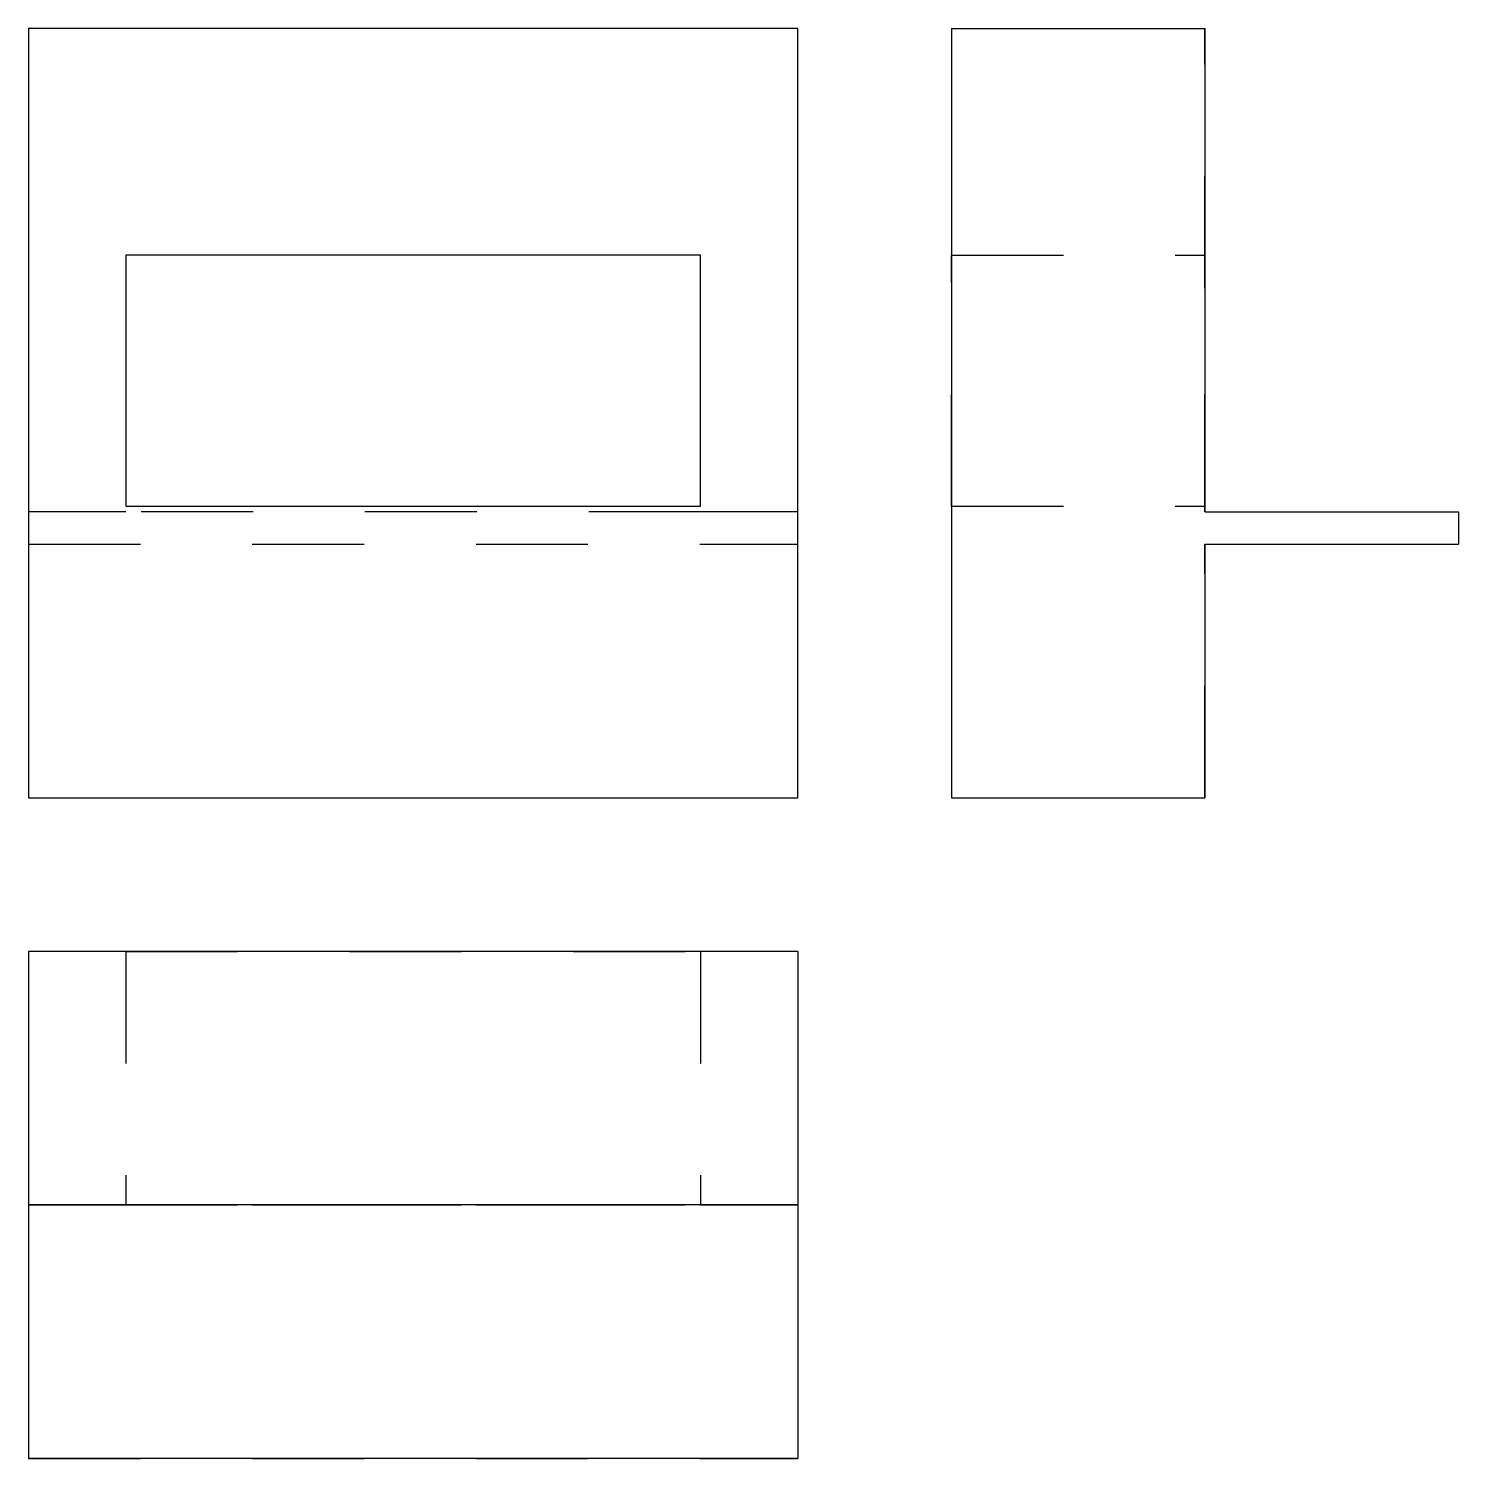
# Model space of a CAD drawing. Extents: x 0 to 1.28, y 0 to 1.28.
import ezdxf

# ---------------------------------------------------------------- set-up
doc = ezdxf.new("R2010")
doc.units = 0
doc.linetypes.add('HIDDEN', pattern=[0.034375, 0.022928, -0.011447])
for name, color, linetype in [('FRONT', 7, 'CONTINUOUS'), ('FRONT_HID', 7, 'HIDDEN'), ('LEFT', 7, 'CONTINUOUS'), ('LEFT_HID', 7, 'HIDDEN'), ('TOP', 7, 'CONTINUOUS'), ('TOP_HID', 7, 'HIDDEN')]:
    doc.layers.add(name, color=color, linetype=linetype)

msp = doc.modelspace()

# ---------------------------------------------------------------- linework, layer by layer
at = {"layer": 'FRONT'}
for p, q in [((0, 1.278125), (0, 0.590625)), ((0.6875, 1.278125), (0, 1.278125)), ((0.6875, 0.590625), (0.6875, 1.278125)), ((0.600658, 1.075493), (0.086842, 1.075493)), ((0.086842, 1.075493), (0.086842, 0.851151)), ((0.600658, 0.851151), (0.600658, 1.075493)), ((0.086842, 0.851151), (0.600658, 0.851151)), ((0, 0.590625), (0.6875, 0.590625))]:
    msp.add_line(p, q, dxfattribs=at)
at = {"layer": 'FRONT_HID', "linetype": 'HIDDEN'}
for p, q in [((0, 1.278125), (0, 0.846135)), ((0.6875, 0.846135), (0.6875, 1.278125)), ((0, 0.846135), (0, 0.817188)), ((0.086842, 0.846135), (0, 0.846135)), ((0, 0.846135), (0, 0.817188)), ((0.086842, 0.846135), (0, 0.846135)), ((0.600658, 0.846135), (0.086842, 0.846135)), ((0.600658, 0.846135), (0.086842, 0.846135)), ((0.6875, 0.846135), (0.600658, 0.846135)), ((0.6875, 0.846135), (0.600658, 0.846135)), ((0.6875, 0.817188), (0.6875, 0.846135)), ((0.6875, 0.817188), (0.6875, 0.846135)), ((0, 0.817188), (0, 0.590625)), ((0, 0.817188), (0.6875, 0.817188)), ((0, 0.817188), (0.6875, 0.817188)), ((0.6875, 0.590625), (0.6875, 0.817188))]:
    msp.add_line(p, q, dxfattribs=at)
at = {"layer": 'LEFT'}
for p, q in [((0.825, 1.278125), (1.051562, 1.278125)), ((0.825, 1.278125), (0.825, 0.590625)), ((1.051562, 1.278125), (1.051562, 0.846135)), ((1.051562, 0.846135), (1.278125, 0.846135)), ((1.278125, 0.846135), (1.278125, 0.817188)), ((1.051562, 0.817188), (1.051563, 0.590625)), ((1.051562, 0.817188), (1.278125, 0.817188)), ((0.825, 0.590625), (1.051562, 0.590625))]:
    msp.add_line(p, q, dxfattribs=at)
at = {"layer": 'LEFT_HID', "linetype": 'HIDDEN'}
for p, q in [((1.051562, 0.846135), (1.051562, 1.278125)), ((0.825, 0.851151), (0.825, 1.075493)), ((0.825, 1.075493), (0.825, 0.851151)), ((0.825, 1.075493), (1.051562, 1.075493)), ((0.825, 1.075493), (1.051562, 1.075493)), ((1.051562, 1.075493), (1.051562, 0.851151)), ((1.051562, 0.851151), (1.051562, 1.075493)), ((0.825, 0.851151), (1.051562, 0.851151)), ((0.825, 0.851151), (1.051562, 0.851151)), ((1.051562, 0.590625), (1.051562, 0.817188))]:
    msp.add_line(p, q, dxfattribs=at)
at = {"layer": 'TOP'}
for p, q in [((0, 0.453125), (0, 0.226563)), ((0.6875, 0.453125), (0, 0.453125)), ((0.6875, 0.453125), (0.6875, 0.226563)), ((0.6875, 0.226563), (0, 0.226562)), ((0, 0.226563), (0, 0)), ((0.6875, 0.226563), (0.6875, 0)), ((0.086842, 0), (0, 0)), ((0.600658, 0), (0.086842, 0)), ((0.6875, 0), (0.600658, 0))]:
    msp.add_line(p, q, dxfattribs=at)
at = {"layer": 'TOP_HID', "linetype": 'HIDDEN'}
for p, q in [((0.086842, 0.453125), (0.600658, 0.453125)), ((0.600658, 0.453125), (0.086842, 0.453125)), ((0.086842, 0.453125), (0.086842, 0.226563)), ((0.086842, 0.453125), (0.086842, 0.226563)), ((0.600658, 0.453125), (0.600658, 0.226563)), ((0.600658, 0.453125), (0.600658, 0.226563)), ((0, 0.226563), (0.6875, 0.226563)), ((0, 0.226563), (0.6875, 0.226563)), ((0.086842, 0.226563), (0, 0.226563)), ((0.600658, 0.226563), (0.086842, 0.226563)), ((0.086842, 0.226563), (0.600658, 0.226563)), ((0.600658, 0.226563), (0.086842, 0.226563)), ((0.6875, 0.226563), (0.600658, 0.226563)), ((0, 0), (0.6875, 0))]:
    msp.add_line(p, q, dxfattribs=at)

doc.saveas('drawing.dxf')
